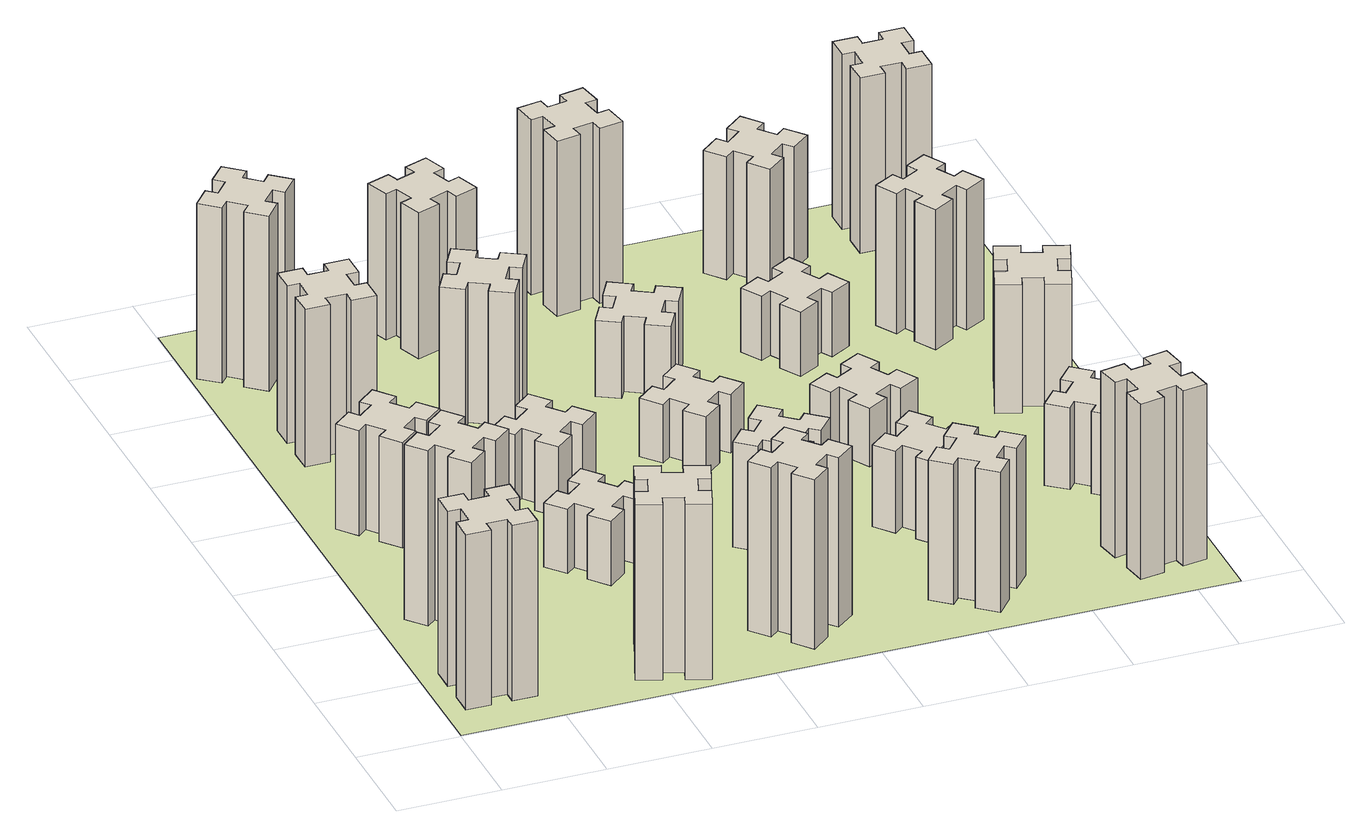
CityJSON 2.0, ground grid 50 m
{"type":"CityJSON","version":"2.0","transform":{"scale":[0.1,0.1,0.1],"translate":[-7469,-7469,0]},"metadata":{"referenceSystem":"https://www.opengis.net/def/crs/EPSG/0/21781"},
"CityObjects":{
"building1":{"type":"Building","attributes":{"class":"1000","function":"1000","usage":"1000","yearOfConstruction":2016,"roofType":"1000","measuredHeight":90,"storeysAboveGround":30,"storeysBelowGround":0},"geometry":[{"type":"Solid","lod":"1","boundaries":[[[[0,1,2,3,4,5,6,7,8,9,10,11,12,13,14,15,16,17,18,19]],[[17,16,20,21]],[[16,15,22,20]],[[15,14,23,22]],[[14,13,24,23]],[[13,12,25,24]],[[12,11,26,25]],[[11,10,27,26]],[[10,9,28,27]],[[9,8,29,28]],[[8,7,30,29]],[[7,6,31,30]],[[6,5,32,31]],[[5,4,33,32]],[[4,3,34,33]],[[3,2,35,34]],[[2,1,36,35]],[[1,0,37,36]],[[0,19,38,37]],[[19,18,39,38]],[[18,17,21,39]],[[24,25,26,27,28,29,30,31,32,33,34,35,36,37,38,39,21,20,22,23]]]]}]},
"building2":{"type":"Building","attributes":{"class":"1000","function":"1000","usage":"1000","yearOfConstruction":2016,"roofType":"1000","measuredHeight":90,"storeysAboveGround":30,"storeysBelowGround":0},"geometry":[{"type":"Solid","lod":"1","boundaries":[[[[40,41,42,43,44,45,46,47,48,49,50,51,52,53,54,55,56,57,58,59]],[[57,56,60,61]],[[56,55,62,60]],[[55,54,63,62]],[[54,53,64,63]],[[53,52,65,64]],[[52,51,66,65]],[[51,50,67,66]],[[50,49,68,67]],[[49,48,69,68]],[[48,47,70,69]],[[47,46,71,70]],[[46,45,72,71]],[[45,44,73,72]],[[44,43,74,73]],[[43,42,75,74]],[[42,41,76,75]],[[41,40,77,76]],[[40,59,78,77]],[[59,58,79,78]],[[58,57,61,79]],[[64,65,66,67,68,69,70,71,72,73,74,75,76,77,78,79,61,60,62,63]]]]}]},
"building3":{"type":"Building","attributes":{"class":"1000","function":"1000","usage":"1000","yearOfConstruction":2016,"roofType":"1000","measuredHeight":54,"storeysAboveGround":30,"storeysBelowGround":0},"geometry":[{"type":"Solid","lod":"1","boundaries":[[[[80,81,82,83,84,85,86,87,88,89,90,91,92,93,94,95,96,97,98,99]],[[97,96,100,101]],[[96,95,102,100]],[[95,94,103,102]],[[94,93,104,103]],[[93,92,105,104]],[[92,91,106,105]],[[91,90,107,106]],[[90,89,108,107]],[[89,88,109,108]],[[88,87,110,109]],[[87,86,111,110]],[[86,85,112,111]],[[85,84,113,112]],[[84,83,114,113]],[[83,82,115,114]],[[82,81,116,115]],[[81,80,117,116]],[[80,99,118,117]],[[99,98,119,118]],[[98,97,101,119]],[[104,105,106,107,108,109,110,111,112,113,114,115,116,117,118,119,101,100,102,103]]]]}]},
"building4":{"type":"Building","attributes":{"class":"1000","function":"1000","usage":"1000","yearOfConstruction":2016,"roofType":"1000","measuredHeight":81,"storeysAboveGround":30,"storeysBelowGround":0},"geometry":[{"type":"Solid","lod":"1","boundaries":[[[[120,121,122,123,124,125,126,127,128,129,130,131,132,133,134,135,136,137,138,139]],[[137,136,140,141]],[[136,135,142,140]],[[135,134,143,142]],[[134,133,144,143]],[[133,132,145,144]],[[132,131,146,145]],[[131,130,147,146]],[[130,129,148,147]],[[129,128,149,148]],[[128,127,150,149]],[[127,126,151,150]],[[126,125,152,151]],[[125,124,153,152]],[[124,123,154,153]],[[123,122,155,154]],[[122,121,156,155]],[[121,120,157,156]],[[120,139,158,157]],[[139,138,159,158]],[[138,137,141,159]],[[144,145,146,147,148,149,150,151,152,153,154,155,156,157,158,159,141,140,142,143]]]]}]},
"building5":{"type":"Building","attributes":{"class":"1000","function":"1000","usage":"1000","yearOfConstruction":2016,"roofType":"1000","measuredHeight":90,"storeysAboveGround":30,"storeysBelowGround":0},"geometry":[{"type":"Solid","lod":"1","boundaries":[[[[160,161,162,163,164,165,166,167,168,169,170,171,172,173,174,175,176,177,178,179]],[[177,176,180,181]],[[176,175,182,180]],[[175,174,183,182]],[[174,173,184,183]],[[173,172,185,184]],[[172,171,186,185]],[[171,170,187,186]],[[170,169,188,187]],[[169,168,189,188]],[[168,167,190,189]],[[167,166,191,190]],[[166,165,192,191]],[[165,164,193,192]],[[164,163,194,193]],[[163,162,195,194]],[[162,161,196,195]],[[161,160,197,196]],[[160,179,198,197]],[[179,178,199,198]],[[178,177,181,199]],[[184,185,186,187,188,189,190,191,192,193,194,195,196,197,198,199,181,180,182,183]]]]}]},
"building6":{"type":"Building","attributes":{"class":"1000","function":"1000","usage":"1000","yearOfConstruction":2016,"roofType":"1000","measuredHeight":90,"storeysAboveGround":30,"storeysBelowGround":0},"geometry":[{"type":"Solid","lod":"1","boundaries":[[[[200,201,202,203,204,205,206,207,208,209,210,211,212,213,214,215,216,217,218,219]],[[217,216,220,221]],[[216,215,222,220]],[[215,214,223,222]],[[214,213,224,223]],[[213,212,225,224]],[[212,211,226,225]],[[211,210,227,226]],[[210,209,228,227]],[[209,208,229,228]],[[208,207,230,229]],[[207,206,231,230]],[[206,205,232,231]],[[205,204,233,232]],[[204,203,234,233]],[[203,202,235,234]],[[202,201,236,235]],[[201,200,237,236]],[[200,219,238,237]],[[219,218,239,238]],[[218,217,221,239]],[[224,225,226,227,228,229,230,231,232,233,234,235,236,237,238,239,221,220,222,223]]]]}]},
"building7":{"type":"Building","attributes":{"class":"1000","function":"1000","usage":"1000","yearOfConstruction":2016,"roofType":"1000","measuredHeight":33,"storeysAboveGround":30,"storeysBelowGround":0},"geometry":[{"type":"Solid","lod":"1","boundaries":[[[[240,241,242,243,244,245,246,247,248,249,250,251,252,253,254,255,256,257,258,259]],[[257,256,260,261]],[[256,255,262,260]],[[255,254,263,262]],[[254,253,264,263]],[[253,252,265,264]],[[252,251,266,265]],[[251,250,267,266]],[[250,249,268,267]],[[249,248,269,268]],[[248,247,270,269]],[[247,246,271,270]],[[246,245,272,271]],[[245,244,273,272]],[[244,243,274,273]],[[243,242,275,274]],[[242,241,276,275]],[[241,240,277,276]],[[240,259,278,277]],[[259,258,279,278]],[[258,257,261,279]],[[264,265,266,267,268,269,270,271,272,273,274,275,276,277,278,279,261,260,262,263]]]]}]},
"building8":{"type":"Building","attributes":{"class":"1000","function":"1000","usage":"1000","yearOfConstruction":2016,"roofType":"1000","measuredHeight":36,"storeysAboveGround":30,"storeysBelowGround":0},"geometry":[{"type":"Solid","lod":"1","boundaries":[[[[280,281,282,283,284,285,286,287,288,289,290,291,292,293,294,295,296,297,298,299]],[[297,296,300,301]],[[296,295,302,300]],[[295,294,303,302]],[[294,293,304,303]],[[293,292,305,304]],[[292,291,306,305]],[[291,290,307,306]],[[290,289,308,307]],[[289,288,309,308]],[[288,287,310,309]],[[287,286,311,310]],[[286,285,312,311]],[[285,284,313,312]],[[284,283,314,313]],[[283,282,315,314]],[[282,281,316,315]],[[281,280,317,316]],[[280,299,318,317]],[[299,298,319,318]],[[298,297,301,319]],[[304,305,306,307,308,309,310,311,312,313,314,315,316,317,318,319,301,300,302,303]]]]}]},
"building9":{"type":"Building","attributes":{"class":"1000","function":"1000","usage":"1000","yearOfConstruction":2016,"roofType":"1000","measuredHeight":87,"storeysAboveGround":30,"storeysBelowGround":0},"geometry":[{"type":"Solid","lod":"1","boundaries":[[[[320,321,322,323,324,325,326,327,328,329,330,331,332,333,334,335,336,337,338,339]],[[337,336,340,341]],[[336,335,342,340]],[[335,334,343,342]],[[334,333,344,343]],[[333,332,345,344]],[[332,331,346,345]],[[331,330,347,346]],[[330,329,348,347]],[[329,328,349,348]],[[328,327,350,349]],[[327,326,351,350]],[[326,325,352,351]],[[325,324,353,352]],[[324,323,354,353]],[[323,322,355,354]],[[322,321,356,355]],[[321,320,357,356]],[[320,339,358,357]],[[339,338,359,358]],[[338,337,341,359]],[[344,345,346,347,348,349,350,351,352,353,354,355,356,357,358,359,341,340,342,343]]]]}]},
"building10":{"type":"Building","attributes":{"class":"1000","function":"1000","usage":"1000","yearOfConstruction":2016,"roofType":"1000","measuredHeight":72,"storeysAboveGround":30,"storeysBelowGround":0},"geometry":[{"type":"Solid","lod":"1","boundaries":[[[[360,361,362,363,364,365,366,367,368,369,370,371,372,373,374,375,376,377,378,379]],[[377,376,380,381]],[[376,375,382,380]],[[375,374,383,382]],[[374,373,384,383]],[[373,372,385,384]],[[372,371,386,385]],[[371,370,387,386]],[[370,369,388,387]],[[369,368,389,388]],[[368,367,390,389]],[[367,366,391,390]],[[366,365,392,391]],[[365,364,393,392]],[[364,363,394,393]],[[363,362,395,394]],[[362,361,396,395]],[[361,360,397,396]],[[360,379,398,397]],[[379,378,399,398]],[[378,377,381,399]],[[384,385,386,387,388,389,390,391,392,393,394,395,396,397,398,399,381,380,382,383]]]]}]},
"building11":{"type":"Building","attributes":{"class":"1000","function":"1000","usage":"1000","yearOfConstruction":2016,"roofType":"1000","measuredHeight":75,"storeysAboveGround":30,"storeysBelowGround":0},"geometry":[{"type":"Solid","lod":"1","boundaries":[[[[400,401,402,403,404,405,406,407,408,409,410,411,412,413,414,415,416,417,418,419]],[[417,416,420,421]],[[416,415,422,420]],[[415,414,423,422]],[[414,413,424,423]],[[413,412,425,424]],[[412,411,426,425]],[[411,410,427,426]],[[410,409,428,427]],[[409,408,429,428]],[[408,407,430,429]],[[407,406,431,430]],[[406,405,432,431]],[[405,404,433,432]],[[404,403,434,433]],[[403,402,435,434]],[[402,401,436,435]],[[401,400,437,436]],[[400,419,438,437]],[[419,418,439,438]],[[418,417,421,439]],[[424,425,426,427,428,429,430,431,432,433,434,435,436,437,438,439,421,420,422,423]]]]}]},
"building12":{"type":"Building","attributes":{"class":"1000","function":"1000","usage":"1000","yearOfConstruction":2016,"roofType":"1000","measuredHeight":54,"storeysAboveGround":30,"storeysBelowGround":0},"geometry":[{"type":"Solid","lod":"1","boundaries":[[[[440,441,442,443,444,445,446,447,448,449,450,451,452,453,454,455,456,457,458,459]],[[457,456,460,461]],[[456,455,462,460]],[[455,454,463,462]],[[454,453,464,463]],[[453,452,465,464]],[[452,451,466,465]],[[451,450,467,466]],[[450,449,468,467]],[[449,448,469,468]],[[448,447,470,469]],[[447,446,471,470]],[[446,445,472,471]],[[445,444,473,472]],[[444,443,474,473]],[[443,442,475,474]],[[442,441,476,475]],[[441,440,477,476]],[[440,459,478,477]],[[459,458,479,478]],[[458,457,461,479]],[[464,465,466,467,468,469,470,471,472,473,474,475,476,477,478,479,461,460,462,463]]]]}]},
"building13":{"type":"Building","attributes":{"class":"1000","function":"1000","usage":"1000","yearOfConstruction":2016,"roofType":"1000","measuredHeight":30,"storeysAboveGround":30,"storeysBelowGround":0},"geometry":[{"type":"Solid","lod":"1","boundaries":[[[[480,481,482,483,484,485,486,487,488,489,490,491,492,493,494,495,496,497,498,499]],[[497,496,500,501]],[[496,495,502,500]],[[495,494,503,502]],[[494,493,504,503]],[[493,492,505,504]],[[492,491,506,505]],[[491,490,507,506]],[[490,489,508,507]],[[489,488,509,508]],[[488,487,510,509]],[[487,486,511,510]],[[486,485,512,511]],[[485,484,513,512]],[[484,483,514,513]],[[483,482,515,514]],[[482,481,516,515]],[[481,480,517,516]],[[480,499,518,517]],[[499,498,519,518]],[[498,497,501,519]],[[504,505,506,507,508,509,510,511,512,513,514,515,516,517,518,519,501,500,502,503]]]]}]},
"building14":{"type":"Building","attributes":{"class":"1000","function":"1000","usage":"1000","yearOfConstruction":2016,"roofType":"1000","measuredHeight":39,"storeysAboveGround":30,"storeysBelowGround":0},"geometry":[{"type":"Solid","lod":"1","boundaries":[[[[520,521,522,523,524,525,526,527,528,529,530,531,532,533,534,535,536,537,538,539]],[[537,536,540,541]],[[536,535,542,540]],[[535,534,543,542]],[[534,533,544,543]],[[533,532,545,544]],[[532,531,546,545]],[[531,530,547,546]],[[530,529,548,547]],[[529,528,549,548]],[[528,527,550,549]],[[527,526,551,550]],[[526,525,552,551]],[[525,524,553,552]],[[524,523,554,553]],[[523,522,555,554]],[[522,521,556,555]],[[521,520,557,556]],[[520,539,558,557]],[[539,538,559,558]],[[538,537,541,559]],[[544,545,546,547,548,549,550,551,552,553,554,555,556,557,558,559,541,540,542,543]]]]}]},
"building15":{"type":"Building","attributes":{"class":"1000","function":"1000","usage":"1000","yearOfConstruction":2016,"roofType":"1000","measuredHeight":72,"storeysAboveGround":30,"storeysBelowGround":0},"geometry":[{"type":"Solid","lod":"1","boundaries":[[[[560,561,562,563,564,565,566,567,568,569,570,571,572,573,574,575,576,577,578,579]],[[577,576,580,581]],[[576,575,582,580]],[[575,574,583,582]],[[574,573,584,583]],[[573,572,585,584]],[[572,571,586,585]],[[571,570,587,586]],[[570,569,588,587]],[[569,568,589,588]],[[568,567,590,589]],[[567,566,591,590]],[[566,565,592,591]],[[565,564,593,592]],[[564,563,594,593]],[[563,562,595,594]],[[562,561,596,595]],[[561,560,597,596]],[[560,579,598,597]],[[579,578,599,598]],[[578,577,581,599]],[[584,585,586,587,588,589,590,591,592,593,594,595,596,597,598,599,581,580,582,583]]]]}]},
"building16":{"type":"Building","attributes":{"class":"1000","function":"1000","usage":"1000","yearOfConstruction":2016,"roofType":"1000","measuredHeight":90,"storeysAboveGround":30,"storeysBelowGround":0},"geometry":[{"type":"Solid","lod":"1","boundaries":[[[[600,601,602,603,604,605,606,607,608,609,610,611,612,613,614,615,616,617,618,619]],[[617,616,620,621]],[[616,615,622,620]],[[615,614,623,622]],[[614,613,624,623]],[[613,612,625,624]],[[612,611,626,625]],[[611,610,627,626]],[[610,609,628,627]],[[609,608,629,628]],[[608,607,630,629]],[[607,606,631,630]],[[606,605,632,631]],[[605,604,633,632]],[[604,603,634,633]],[[603,602,635,634]],[[602,601,636,635]],[[601,600,637,636]],[[600,619,638,637]],[[619,618,639,638]],[[618,617,621,639]],[[624,625,626,627,628,629,630,631,632,633,634,635,636,637,638,639,621,620,622,623]]]]}]},
"building17":{"type":"Building","attributes":{"class":"1000","function":"1000","usage":"1000","yearOfConstruction":2016,"roofType":"1000","measuredHeight":42,"storeysAboveGround":30,"storeysBelowGround":0},"geometry":[{"type":"Solid","lod":"1","boundaries":[[[[640,641,642,643,644,645,646,647,648,649,650,651,652,653,654,655,656,657,658,659]],[[657,656,660,661]],[[656,655,662,660]],[[655,654,663,662]],[[654,653,664,663]],[[653,652,665,664]],[[652,651,666,665]],[[651,650,667,666]],[[650,649,668,667]],[[649,648,669,668]],[[648,647,670,669]],[[647,646,671,670]],[[646,645,672,671]],[[645,644,673,672]],[[644,643,674,673]],[[643,642,675,674]],[[642,641,676,675]],[[641,640,677,676]],[[640,659,678,677]],[[659,658,679,678]],[[658,657,661,679]],[[664,665,666,667,668,669,670,671,672,673,674,675,676,677,678,679,661,660,662,663]]]]}]},
"building18":{"type":"Building","attributes":{"class":"1000","function":"1000","usage":"1000","yearOfConstruction":2016,"roofType":"1000","measuredHeight":30,"storeysAboveGround":30,"storeysBelowGround":0},"geometry":[{"type":"Solid","lod":"1","boundaries":[[[[680,681,682,683,684,685,686,687,688,689,690,691,692,693,694,695,696,697,698,699]],[[697,696,700,701]],[[696,695,702,700]],[[695,694,703,702]],[[694,693,704,703]],[[693,692,705,704]],[[692,691,706,705]],[[691,690,707,706]],[[690,689,708,707]],[[689,688,709,708]],[[688,687,710,709]],[[687,686,711,710]],[[686,685,712,711]],[[685,684,713,712]],[[684,683,714,713]],[[683,682,715,714]],[[682,681,716,715]],[[681,680,717,716]],[[680,699,718,717]],[[699,698,719,718]],[[698,697,701,719]],[[704,705,706,707,708,709,710,711,712,713,714,715,716,717,718,719,701,700,702,703]]]]}]},
"building19":{"type":"Building","attributes":{"class":"1000","function":"1000","usage":"1000","yearOfConstruction":2016,"roofType":"1000","measuredHeight":33,"storeysAboveGround":30,"storeysBelowGround":0},"geometry":[{"type":"Solid","lod":"1","boundaries":[[[[720,721,722,723,724,725,726,727,728,729,730,731,732,733,734,735,736,737,738,739]],[[737,736,740,741]],[[736,735,742,740]],[[735,734,743,742]],[[734,733,744,743]],[[733,732,745,744]],[[732,731,746,745]],[[731,730,747,746]],[[730,729,748,747]],[[729,728,749,748]],[[728,727,750,749]],[[727,726,751,750]],[[726,725,752,751]],[[725,724,753,752]],[[724,723,754,753]],[[723,722,755,754]],[[722,721,756,755]],[[721,720,757,756]],[[720,739,758,757]],[[739,738,759,758]],[[738,737,741,759]],[[744,745,746,747,748,749,750,751,752,753,754,755,756,757,758,759,741,740,742,743]]]]}]},
"building20":{"type":"Building","attributes":{"class":"1000","function":"1000","usage":"1000","yearOfConstruction":2016,"roofType":"1000","measuredHeight":90,"storeysAboveGround":30,"storeysBelowGround":0},"geometry":[{"type":"Solid","lod":"1","boundaries":[[[[760,761,762,763,764,765,766,767,768,769,770,771,772,773,774,775,776,777,778,779]],[[777,776,780,781]],[[776,775,782,780]],[[775,774,783,782]],[[774,773,784,783]],[[773,772,785,784]],[[772,771,786,785]],[[771,770,787,786]],[[770,769,788,787]],[[769,768,789,788]],[[768,767,790,789]],[[767,766,791,790]],[[766,765,792,791]],[[765,764,793,792]],[[764,763,794,793]],[[763,762,795,794]],[[762,761,796,795]],[[761,760,797,796]],[[760,779,798,797]],[[779,778,799,798]],[[778,777,781,799]],[[784,785,786,787,788,789,790,791,792,793,794,795,796,797,798,799,781,780,782,783]]]]}]},
"building21":{"type":"Building","attributes":{"class":"1000","function":"1000","usage":"1000","yearOfConstruction":2016,"roofType":"1000","measuredHeight":63,"storeysAboveGround":30,"storeysBelowGround":0},"geometry":[{"type":"Solid","lod":"1","boundaries":[[[[800,801,802,803,804,805,806,807,808,809,810,811,812,813,814,815,816,817,818,819]],[[817,816,820,821]],[[816,815,822,820]],[[815,814,823,822]],[[814,813,824,823]],[[813,812,825,824]],[[812,811,826,825]],[[811,810,827,826]],[[810,809,828,827]],[[809,808,829,828]],[[808,807,830,829]],[[807,806,831,830]],[[806,805,832,831]],[[805,804,833,832]],[[804,803,834,833]],[[803,802,835,834]],[[802,801,836,835]],[[801,800,837,836]],[[800,819,838,837]],[[819,818,839,838]],[[818,817,821,839]],[[824,825,826,827,828,829,830,831,832,833,834,835,836,837,838,839,821,820,822,823]]]]}]},
"building22":{"type":"Building","attributes":{"class":"1000","function":"1000","usage":"1000","yearOfConstruction":2016,"roofType":"1000","measuredHeight":42,"storeysAboveGround":30,"storeysBelowGround":0},"geometry":[{"type":"Solid","lod":"1","boundaries":[[[[840,841,842,843,844,845,846,847,848,849,850,851,852,853,854,855,856,857,858,859]],[[857,856,860,861]],[[856,855,862,860]],[[855,854,863,862]],[[854,853,864,863]],[[853,852,865,864]],[[852,851,866,865]],[[851,850,867,866]],[[850,849,868,867]],[[849,848,869,868]],[[848,847,870,869]],[[847,846,871,870]],[[846,845,872,871]],[[845,844,873,872]],[[844,843,874,873]],[[843,842,875,874]],[[842,841,876,875]],[[841,840,877,876]],[[840,859,878,877]],[[859,858,879,878]],[[858,857,861,879]],[[864,865,866,867,868,869,870,871,872,873,874,875,876,877,878,879,861,860,862,863]]]]}]},
"building23":{"type":"Building","attributes":{"class":"1000","function":"1000","usage":"1000","yearOfConstruction":2016,"roofType":"1000","measuredHeight":66,"storeysAboveGround":30,"storeysBelowGround":0},"geometry":[{"type":"Solid","lod":"1","boundaries":[[[[880,881,882,883,884,885,886,887,888,889,890,891,892,893,894,895,896,897,898,899]],[[897,896,900,901]],[[896,895,902,900]],[[895,894,903,902]],[[894,893,904,903]],[[893,892,905,904]],[[892,891,906,905]],[[891,890,907,906]],[[890,889,908,907]],[[889,888,909,908]],[[888,887,910,909]],[[887,886,911,910]],[[886,885,912,911]],[[885,884,913,912]],[[884,883,914,913]],[[883,882,915,914]],[[882,881,916,915]],[[881,880,917,916]],[[880,899,918,917]],[[899,898,919,918]],[[898,897,901,919]],[[904,905,906,907,908,909,910,911,912,913,914,915,916,917,918,919,901,900,902,903]]]]}]},
"building24":{"type":"Building","attributes":{"class":"1000","function":"1000","usage":"1000","yearOfConstruction":2016,"roofType":"1000","measuredHeight":72,"storeysAboveGround":30,"storeysBelowGround":0},"geometry":[{"type":"Solid","lod":"1","boundaries":[[[[920,921,922,923,924,925,926,927,928,929,930,931,932,933,934,935,936,937,938,939]],[[937,936,940,941]],[[936,935,942,940]],[[935,934,943,942]],[[934,933,944,943]],[[933,932,945,944]],[[932,931,946,945]],[[931,930,947,946]],[[930,929,948,947]],[[929,928,949,948]],[[928,927,950,949]],[[927,926,951,950]],[[926,925,952,951]],[[925,924,953,952]],[[924,923,954,953]],[[923,922,955,954]],[[922,921,956,955]],[[921,920,957,956]],[[920,939,958,957]],[[939,938,959,958]],[[938,937,941,959]],[[944,945,946,947,948,949,950,951,952,953,954,955,956,957,958,959,941,940,942,943]]]]}]},
"building25":{"type":"Building","attributes":{"class":"1000","function":"1000","usage":"1000","yearOfConstruction":2016,"roofType":"1000","measuredHeight":90,"storeysAboveGround":30,"storeysBelowGround":0},"geometry":[{"type":"Solid","lod":"1","boundaries":[[[[960,961,962,963,964,965,966,967,968,969,970,971,972,973,974,975,976,977,978,979]],[[977,976,980,981]],[[976,975,982,980]],[[975,974,983,982]],[[974,973,984,983]],[[973,972,985,984]],[[972,971,986,985]],[[971,970,987,986]],[[970,969,988,987]],[[969,968,989,988]],[[968,967,990,989]],[[967,966,991,990]],[[966,965,992,991]],[[965,964,993,992]],[[964,963,994,993]],[[963,962,995,994]],[[962,961,996,995]],[[961,960,997,996]],[[960,979,998,997]],[[979,978,999,998]],[[978,977,981,999]],[[984,985,986,987,988,989,990,991,992,993,994,995,996,997,998,999,981,980,982,983]]]]}]},
"landuse1":{"type":"LandUse","attributes":{"name":"plot1","function":"1010"},"geometry":[{"type":"MultiSurface","lod":"1","boundaries":[[[1000,1001,1002,1003]]]}]}
},
"vertices":[
[165,425,0],[165,325,0],[105,325,0],[105,205,0],[225,205,0],[225,265,0],[325,265,0],[325,205,0],[445,205,0],[445,325,0],[385,325,0],[385,425,0],[445,425,0],[445,545,0],[325,545,0],[325,485,0],[225,485,0],[225,545,0],[105,545,0],[105,425,0],[225,485,900],[225,545,900],[325,485,900],[325,545,900],[445,545,900],[445,425,900],[385,425,900],[385,325,900],[445,325,900],[445,205,900],[325,205,900],[325,265,900],[225,265,900],[225,205,900],[105,205,900],[105,325,900],[165,325,900],[165,425,900],[105,425,900],[105,545,900],
[492,1048,0],[427,1124,0],[473,1163,0],[396,1255,0],[304,1178,0],[343,1132,0],[266,1067,0],[228,1113,0],[136,1036,0],[213,944,0],[259,983,0],[323,906,0],[277,868,0],[354,776,0],[446,853,0],[408,899,0],[484,963,0],[523,917,0],[615,994,0],[538,1086,0],[484,963,900],[523,917,900],[408,899,900],[446,853,900],[354,776,900],[277,868,900],[323,906,900],[259,983,900],[213,944,900],[136,1036,900],[228,1113,900],[266,1067,900],[343,1132,900],[304,1178,900],[396,1255,900],[473,1163,900],[427,1124,900],[492,1048,900],[538,1086,900],[615,994,900],
[492,1888,0],[427,1964,0],[473,2003,0],[396,2095,0],[304,2018,0],[343,1972,0],[266,1907,0],[228,1953,0],[136,1876,0],[213,1784,0],[259,1823,0],[323,1746,0],[277,1708,0],[354,1616,0],[446,1693,0],[408,1739,0],[484,1803,0],[523,1757,0],[615,1834,0],[538,1926,0],[484,1803,540],[523,1757,540],[408,1739,540],[446,1693,540],[354,1616,540],[277,1708,540],[323,1746,540],[259,1823,540],[213,1784,540],[136,1876,540],[228,1953,540],[266,1907,540],[343,1972,540],[304,2018,540],[396,2095,540],[473,2003,540],[427,1964,540],[492,1888,540],[538,1926,540],[615,1834,540],
[485,2545,0],[485,2645,0],[545,2645,0],[545,2765,0],[425,2765,0],[425,2705,0],[325,2705,0],[325,2765,0],[205,2765,0],[205,2645,0],[265,2645,0],[265,2545,0],[205,2545,0],[205,2425,0],[325,2425,0],[325,2485,0],[425,2485,0],[425,2425,0],[545,2425,0],[545,2545,0],[425,2485,810],[425,2425,810],[325,2485,810],[325,2425,810],[205,2425,810],[205,2545,810],[265,2545,810],[265,2645,810],[205,2645,810],[205,2765,810],[325,2765,810],[325,2705,810],[425,2705,810],[425,2765,810],[545,2765,810],[545,2645,810],[485,2645,810],[485,2545,810],[545,2545,810],[545,2425,810],
[1029,360,0],[995,266,0],[939,287,0],[897,174,0],[1010,133,0],[1031,189,0],[1125,155,0],[1104,99,0],[1217,57,0],[1258,170,0],[1202,191,0],[1236,285,0],[1292,264,0],[1333,377,0],[1220,418,0],[1200,362,0],[1106,396,0],[1127,452,0],[1014,493,0],[973,380,0],[1106,396,900],[1127,452,900],[1200,362,900],[1220,418,900],[1333,377,900],[1292,264,900],[1236,285,900],[1202,191,900],[1258,170,900],[1217,57,900],[1104,99,900],[1125,155,900],[1031,189,900],[1010,133,900],[897,174,900],[939,287,900],[995,266,900],[1029,360,900],[973,380,900],[1014,493,900],
[384,3387,0],[308,3452,0],[346,3498,0],[254,3575,0],[177,3483,0],[223,3444,0],[159,3368,0],[113,3406,0],[36,3314,0],[128,3237,0],[166,3283,0],[243,3219,0],[204,3173,0],[296,3096,0],[373,3188,0],[327,3226,0],[392,3303,0],[438,3264,0],[515,3356,0],[423,3433,0],[392,3303,900],[438,3264,900],[327,3226,900],[373,3188,900],[296,3096,900],[204,3173,900],[243,3219,900],[166,3283,900],[128,3237,900],[36,3314,900],[113,3406,900],[159,3368,900],[223,3444,900],[177,3483,900],[254,3575,900],[346,3498,900],[308,3452,900],[384,3387,900],[423,3433,900],[515,3356,900],
[1083,1332,0],[1006,1267,0],[968,1313,0],[876,1236,0],[953,1144,0],[999,1183,0],[1063,1106,0],[1017,1068,0],[1094,976,0],[1186,1053,0],[1148,1099,0],[1224,1163,0],[1263,1117,0],[1355,1194,0],[1278,1286,0],[1232,1248,0],[1167,1324,0],[1213,1363,0],[1136,1455,0],[1044,1378,0],[1167,1324,330],[1213,1363,330],[1232,1248,330],[1278,1286,330],[1355,1194,330],[1263,1117,330],[1224,1163,330],[1148,1099,330],[1186,1053,330],[1094,976,330],[1017,1068,330],[1063,1106,330],[999,1183,330],[953,1144,330],[876,1236,330],[968,1313,330],[1006,1267,330],[1083,1332,330],[1044,1378,330],[1136,1455,330],
[1083,1972,0],[1006,1907,0],[968,1953,0],[876,1876,0],[953,1784,0],[999,1823,0],[1063,1746,0],[1017,1708,0],[1094,1616,0],[1186,1693,0],[1148,1739,0],[1224,1803,0],[1263,1757,0],[1355,1834,0],[1278,1926,0],[1232,1888,0],[1167,1964,0],[1213,2003,0],[1136,2095,0],[1044,2018,0],[1167,1964,360],[1213,2003,360],[1232,1888,360],[1278,1926,360],[1355,1834,360],[1263,1757,360],[1224,1803,360],[1148,1739,360],[1186,1693,360],[1094,1616,360],[1017,1708,360],[1063,1746,360],[999,1823,360],[953,1784,360],[876,1876,360],[968,1953,360],[1006,1907,360],[1083,1972,360],[1044,2018,360],[1136,2095,360],
[1639,343,0],[1703,266,0],[1657,228,0],[1734,136,0],[1826,213,0],[1788,259,0],[1864,323,0],[1903,277,0],[1995,354,0],[1918,446,0],[1872,408,0],[1807,484,0],[1853,523,0],[1776,615,0],[1684,538,0],[1723,492,0],[1646,427,0],[1608,473,0],[1516,396,0],[1593,304,0],[1646,427,870],[1608,473,870],[1723,492,870],[1684,538,870],[1776,615,870],[1853,523,870],[1807,484,870],[1872,408,870],[1918,446,870],[1995,354,870],[1903,277,870],[1864,323,870],[1788,259,870],[1826,213,870],[1734,136,870],[1657,228,870],[1703,266,870],[1639,343,870],[1593,304,870],[1516,396,870],
[1214,2666,0],[1127,2716,0],[1157,2768,0],[1053,2828,0],[993,2724,0],[1045,2694,0],[995,2607,0],[943,2637,0],[883,2533,0],[987,2473,0],[1017,2525,0],[1104,2475,0],[1074,2423,0],[1178,2363,0],[1238,2467,0],[1186,2497,0],[1236,2584,0],[1288,2554,0],[1348,2658,0],[1244,2718,0],[1236,2584,720],[1288,2554,720],[1186,2497,720],[1238,2467,720],[1178,2363,720],[1074,2423,720],[1104,2475,720],[1017,2525,720],[987,2473,720],[883,2533,720],[943,2637,720],[995,2607,720],[1045,2694,720],[993,2724,720],[1053,2828,720],[1157,2768,720],[1127,2716,720],[1214,2666,720],[1244,2718,720],[1348,2658,720],
[1125,3456,0],[1031,3422,0],[1010,3478,0],[897,3437,0],[939,3324,0],[995,3345,0],[1029,3251,0],[973,3230,0],[1014,3117,0],[1127,3159,0],[1106,3215,0],[1200,3249,0],[1220,3193,0],[1333,3234,0],[1292,3347,0],[1236,3326,0],[1202,3420,0],[1258,3440,0],[1217,3553,0],[1104,3512,0],[1202,3420,750],[1258,3440,750],[1236,3326,750],[1292,3347,750],[1333,3234,750],[1220,3193,750],[1200,3249,750],[1106,3215,750],[1127,3159,750],[1014,3117,750],[973,3230,750],[1029,3251,750],[995,3345,750],[939,3324,750],[897,3437,750],[1010,3478,750],[1031,3422,750],[1125,3456,750],[1104,3512,750],[1217,3553,750],
[1846,1063,0],[1923,999,0],[1884,953,0],[1976,876,0],[2053,968,0],[2007,1006,0],[2072,1083,0],[2118,1044,0],[2195,1136,0],[2103,1213,0],[2064,1167,0],[1988,1232,0],[2026,1278,0],[1934,1355,0],[1857,1263,0],[1903,1224,0],[1839,1148,0],[1793,1186,0],[1716,1094,0],[1808,1017,0],[1839,1148,540],[1793,1186,540],[1903,1224,540],[1857,1263,540],[1934,1355,540],[2026,1278,540],[1988,1232,540],[2064,1167,540],[2103,1213,540],[2195,1136,540],[2118,1044,540],[2072,1083,540],[2007,1006,540],[2053,968,540],[1976,876,540],[1884,953,540],[1923,999,540],[1846,1063,540],[1808,1017,540],[1716,1094,540],
[1972,1988,0],[1907,2064,0],[1953,2103,0],[1876,2195,0],[1784,2118,0],[1823,2072,0],[1746,2007,0],[1708,2053,0],[1616,1976,0],[1693,1884,0],[1739,1923,0],[1803,1846,0],[1757,1808,0],[1834,1716,0],[1926,1793,0],[1888,1839,0],[1964,1903,0],[2003,1857,0],[2095,1934,0],[2018,2026,0],[1964,1903,300],[2003,1857,300],[1888,1839,300],[1926,1793,300],[1834,1716,300],[1757,1808,300],[1803,1846,300],[1739,1923,300],[1693,1884,300],[1616,1976,300],[1708,2053,300],[1746,2007,300],[1823,2072,300],[1784,2118,300],[1876,2195,300],[1953,2103,300],[1907,2064,300],[1972,1988,300],[2018,2026,300],[2095,1934,300],
[1926,2497,0],[1976,2584,0],[2028,2554,0],[2088,2658,0],[1984,2718,0],[1954,2666,0],[1867,2716,0],[1897,2768,0],[1793,2828,0],[1733,2724,0],[1785,2694,0],[1735,2607,0],[1683,2637,0],[1623,2533,0],[1727,2473,0],[1757,2525,0],[1844,2475,0],[1814,2423,0],[1918,2363,0],[1978,2467,0],[1844,2475,390],[1814,2423,390],[1757,2525,390],[1727,2473,390],[1623,2533,390],[1683,2637,390],[1735,2607,390],[1785,2694,390],[1733,2724,390],[1793,2828,390],[1897,2768,390],[1867,2716,390],[1954,2666,390],[1984,2718,390],[2088,2658,390],[2028,2554,390],[1976,2584,390],[1926,2497,390],[1978,2467,390],[1918,2363,390],
[2486,323,0],[2563,259,0],[2524,213,0],[2616,136,0],[2693,228,0],[2647,266,0],[2712,343,0],[2758,304,0],[2835,396,0],[2743,473,0],[2704,427,0],[2628,492,0],[2666,538,0],[2574,615,0],[2497,523,0],[2543,484,0],[2479,408,0],[2433,446,0],[2356,354,0],[2448,277,0],[2479,408,720],[2433,446,720],[2543,484,720],[2497,523,720],[2574,615,720],[2666,538,720],[2628,492,720],[2704,427,720],[2743,473,720],[2835,396,720],[2758,304,720],[2712,343,720],[2647,266,720],[2693,228,720],[2616,136,720],[2524,213,720],[2563,259,720],[2486,323,720],[2448,277,720],[2356,354,720],
[1972,3405,0],[1955,3504,0],[2014,3514,0],[1993,3632,0],[1875,3611,0],[1885,3552,0],[1787,3535,0],[1777,3594,0],[1658,3573,0],[1679,3455,0],[1738,3465,0],[1756,3367,0],[1697,3357,0],[1717,3238,0],[1836,3259,0],[1825,3318,0],[1924,3336,0],[1934,3277,0],[2052,3297,0],[2031,3416,0],[1924,3336,900],[1934,3277,900],[1825,3318,900],[1836,3259,900],[1717,3238,900],[1697,3357,900],[1756,3367,900],[1738,3465,900],[1679,3455,900],[1658,3573,900],[1777,3594,900],[1787,3535,900],[1885,3552,900],[1875,3611,900],[1993,3632,900],[2014,3514,900],[1955,3504,900],[1972,3405,900],[2031,3416,900],[2052,3297,900],
[2628,899,0],[2704,963,0],[2743,917,0],[2835,994,0],[2758,1086,0],[2712,1048,0],[2647,1124,0],[2693,1163,0],[2616,1255,0],[2524,1178,0],[2563,1132,0],[2486,1067,0],[2448,1113,0],[2356,1036,0],[2433,944,0],[2479,983,0],[2543,906,0],[2497,868,0],[2574,776,0],[2666,853,0],[2543,906,420],[2497,868,420],[2479,983,420],[2433,944,420],[2356,1036,420],[2448,1113,420],[2486,1067,420],[2563,1132,420],[2524,1178,420],[2616,1255,420],[2693,1163,420],[2647,1124,420],[2712,1048,420],[2758,1086,420],[2835,994,420],[2743,917,420],[2704,963,420],[2628,899,420],[2666,853,420],[2574,776,420],
[2475,1744,0],[2525,1657,0],[2473,1627,0],[2533,1523,0],[2637,1583,0],[2607,1635,0],[2694,1685,0],[2724,1633,0],[2828,1693,0],[2768,1797,0],[2716,1767,0],[2666,1854,0],[2718,1884,0],[2658,1988,0],[2554,1928,0],[2584,1876,0],[2497,1826,0],[2467,1878,0],[2363,1818,0],[2423,1714,0],[2497,1826,300],[2467,1878,300],[2584,1876,300],[2554,1928,300],[2658,1988,300],[2718,1884,300],[2666,1854,300],[2716,1767,300],[2768,1797,300],[2828,1693,300],[2724,1633,300],[2694,1685,300],[2607,1635,300],[2637,1583,300],[2533,1523,300],[2473,1627,300],[2525,1657,300],[2475,1744,300],[2423,1714,300],[2363,1818,300],
[2607,2475,0],[2694,2525,0],[2724,2473,0],[2828,2533,0],[2768,2637,0],[2716,2607,0],[2666,2694,0],[2718,2724,0],[2658,2828,0],[2554,2768,0],[2584,2716,0],[2497,2666,0],[2467,2718,0],[2363,2658,0],[2423,2554,0],[2475,2584,0],[2525,2497,0],[2473,2467,0],[2533,2363,0],[2637,2423,0],[2525,2497,330],[2473,2467,330],[2475,2584,330],[2423,2554,330],[2363,2658,330],[2467,2718,330],[2497,2666,330],[2584,2716,330],[2554,2768,330],[2658,2828,330],[2718,2724,330],[2666,2694,330],[2716,2607,330],[2768,2637,330],[2828,2533,330],[2724,2473,330],[2694,2525,330],[2607,2475,330],[2637,2423,330],[2533,2363,330],
[3465,492,0],[3367,475,0],[3357,534,0],[3238,513,0],[3259,395,0],[3318,405,0],[3336,307,0],[3277,297,0],[3297,178,0],[3416,199,0],[3405,258,0],[3504,276,0],[3514,217,0],[3632,237,0],[3611,356,0],[3552,345,0],[3535,444,0],[3594,454,0],[3573,572,0],[3455,551,0],[3535,444,900],[3594,454,900],[3552,345,900],[3611,356,900],[3632,237,900],[3514,217,900],[3504,276,900],[3405,258,900],[3416,199,900],[3297,178,900],[3277,297,900],[3336,307,900],[3318,405,900],[3259,395,900],[3238,513,900],[3357,534,900],[3367,475,900],[3465,492,900],[3455,551,900],[3573,572,900],
[2812,3368,0],[2747,3444,0],[2793,3483,0],[2716,3575,0],[2624,3498,0],[2663,3452,0],[2586,3387,0],[2548,3433,0],[2456,3356,0],[2533,3264,0],[2579,3303,0],[2643,3226,0],[2597,3188,0],[2674,3096,0],[2766,3173,0],[2728,3219,0],[2804,3283,0],[2843,3237,0],[2935,3314,0],[2858,3406,0],[2804,3283,630],[2843,3237,630],[2728,3219,630],[2766,3173,630],[2674,3096,630],[2597,3188,630],[2643,3226,630],[2579,3303,630],[2533,3264,630],[2456,3356,630],[2548,3433,630],[2586,3387,630],[2663,3452,630],[2624,3498,630],[2716,3575,630],[2793,3483,630],[2747,3444,630],[2812,3368,630],[2858,3406,630],[2935,3314,630],
[3544,1167,0],[3468,1232,0],[3506,1278,0],[3414,1355,0],[3337,1263,0],[3383,1224,0],[3319,1148,0],[3273,1186,0],[3196,1094,0],[3288,1017,0],[3326,1063,0],[3403,999,0],[3364,953,0],[3456,876,0],[3533,968,0],[3487,1006,0],[3552,1083,0],[3598,1044,0],[3675,1136,0],[3583,1213,0],[3552,1083,420],[3598,1044,420],[3487,1006,420],[3533,968,420],[3456,876,420],[3364,953,420],[3403,999,420],[3326,1063,420],[3288,1017,420],[3196,1094,420],[3273,1186,420],[3319,1148,420],[3383,1224,420],[3337,1263,420],[3414,1355,420],[3506,1278,420],[3468,1232,420],[3544,1167,420],[3583,1213,420],[3675,1136,420],
[3520,1942,0],[3426,1976,0],[3447,2032,0],[3334,2073,0],[3293,1960,0],[3349,1940,0],[3315,1846,0],[3259,1867,0],[3217,1754,0],[3330,1713,0],[3351,1769,0],[3445,1735,0],[3424,1679,0],[3537,1637,0],[3578,1750,0],[3522,1771,0],[3556,1865,0],[3612,1844,0],[3653,1957,0],[3540,1998,0],[3556,1865,660],[3612,1844,660],[3522,1771,660],[3578,1750,660],[3537,1637,660],[3424,1679,660],[3445,1735,660],[3351,1769,660],[3330,1713,660],[3217,1754,660],[3259,1867,660],[3315,1846,660],[3349,1940,660],[3293,1960,660],[3334,2073,660],[3447,2032,660],[3426,1976,660],[3520,1942,660],[3540,1998,660],[3653,1957,660],
[3247,2475,0],[3334,2525,0],[3364,2473,0],[3468,2533,0],[3408,2637,0],[3356,2607,0],[3306,2694,0],[3358,2724,0],[3298,2828,0],[3194,2768,0],[3224,2716,0],[3137,2666,0],[3107,2718,0],[3003,2658,0],[3063,2554,0],[3115,2584,0],[3165,2497,0],[3113,2467,0],[3173,2363,0],[3277,2423,0],[3165,2497,720],[3113,2467,720],[3115,2584,720],[3063,2554,720],[3003,2658,720],[3107,2718,720],[3137,2666,720],[3224,2716,720],[3194,2768,720],[3298,2828,720],[3358,2724,720],[3306,2694,720],[3356,2607,720],[3408,2637,720],[3468,2533,720],[3364,2473,720],[3334,2525,720],[3247,2475,720],[3277,2423,720],[3173,2363,720],
[3285,3325,0],[3385,3325,0],[3385,3265,0],[3505,3265,0],[3505,3385,0],[3445,3385,0],[3445,3485,0],[3505,3485,0],[3505,3605,0],[3385,3605,0],[3385,3545,0],[3285,3545,0],[3285,3605,0],[3165,3605,0],[3165,3485,0],[3225,3485,0],[3225,3385,0],[3165,3385,0],[3165,3265,0],[3285,3265,0],[3225,3385,900],[3165,3385,900],[3225,3485,900],[3165,3485,900],[3165,3605,900],[3285,3605,900],[3285,3545,900],[3385,3545,900],[3385,3605,900],[3505,3605,900],[3505,3485,900],[3445,3485,900],[3445,3385,900],[3505,3385,900],[3505,3265,900],[3385,3265,900],[3385,3325,900],[3285,3325,900],[3285,3265,900],[3165,3265,900],
[5,3705,0],[3705,3705,0],[3705,5,0],[5,5,0]
]}
